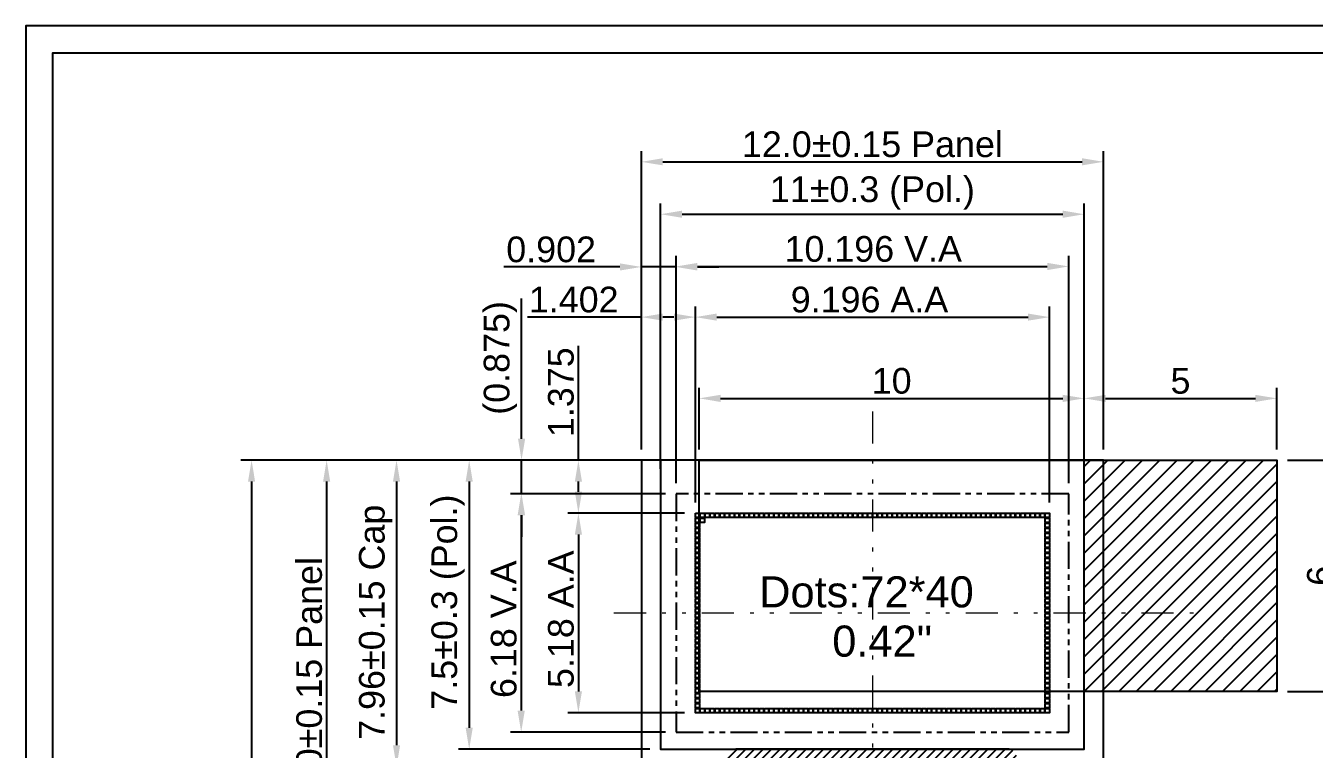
# Model space of a CAD drawing. Header units: millimetres. Extents: x 462 to 746, y 142 to 198.
# Drawn here: x 662.08 to 695.54, y 179.61 to 198.38 of the extents above; entities that cross this region are included whole.
import ezdxf

# ---------------------------------------------------------------- set-up
doc = ezdxf.new("R2010")
doc.units = ezdxf.units.MM
doc.header["$LTSCALE"] = 0.555556
doc.linetypes.add('DIVIDE', pattern=[1.25, 0.5, -0.25, 0, -0.25, 0, -0.25])
doc.linetypes.add('PHANTOM2', pattern=[31.75, 15.875, -3.175, 3.175, -3.175, 3.175, -3.175])
for name, color, linetype in [('dim', 4, 'Continuous'), ('Frame', 7, 'Continuous'), ('Polarizer', 6, 'Continuous'), ('Tape', 6, 'Continuous')]:
    doc.layers.add(name, color=color, linetype=linetype)
doc.layers.add('FPC', color=40, linetype='Continuous', lineweight=25)
doc.layers.add('尺寸', color=1, linetype='Continuous', lineweight=5)
doc.styles.get("Standard").update_dxf_attribs({"font": 'ARIAL.TTF'})
doc.dimstyles.new('ISO-25', dxfattribs={"dimscale": 0.555556, "dimtxt": 2.2, "dimasz": 2.2, "dimexe": 0.5, "dimexo": 0.5, "dimgap": 0.5, "dimtad": 1, "dimdec": 3, "dimdsep": 46, "dimtxsty": 'Standard', "dimcen": 2.2, "dimadec": 0, "dimazin": 2, "dimtfac": 1, "dimtdec": 3, "dimtmove": 0, "dimatfit": 3, "dimfxl": 0, "dimarcsym": 0})

# ---------------------------------------------------------------- blocks, each defined once
blk = doc.blocks.new('*D45')
at = {"layer": 'Defpoints', "color": 0}
for p in [(690.071, 194.852), (678.071, 187.11), (690.071, 187.11)]:
    blk.add_point(p, dxfattribs=at)
at = {"layer": 'dim', "color": 0, "lineweight": -2}
for p, q in [((678.071, 187.388), (678.071, 195.13)), ((690.071, 187.388), (690.071, 195.13)), ((678.626, 194.852), (689.515, 194.852))]:
    blk.add_line(p, q, dxfattribs=at)
at = {"layer": 'dim', "color": 0}
for points in [[(678.626, 194.945), (678.626, 194.76), (678.071, 194.852)], [(689.515, 194.945), (689.515, 194.76), (690.071, 194.852)]]:
    blk.add_solid(points, dxfattribs=at)
at = {"layer": 'dim', "color": 0, "insert": (684.07, 195.304), "char_height": 0.66667, "attachment_point": 5}
blk.add_mtext('12.0%%P0.15 Panel', dxfattribs=at)
blk = doc.blocks.new('*D46')
at = {"layer": 'Defpoints', "color": 0}
for p in [(688.669, 190.822), (679.473, 185.735), (688.669, 185.735)]:
    blk.add_point(p, dxfattribs=at)
at = {"layer": 'dim', "color": 0, "lineweight": -2}
for p, q in [((679.473, 186.013), (679.473, 191.1)), ((688.669, 186.013), (688.669, 191.1)), ((680.028, 190.822), (688.113, 190.822))]:
    blk.add_line(p, q, dxfattribs=at)
at = {"layer": 'dim', "color": 0}
for points in [[(680.028, 190.915), (680.028, 190.73), (679.473, 190.822)], [(688.113, 190.915), (688.113, 190.73), (688.669, 190.822)]]:
    blk.add_solid(points, dxfattribs=at)
at = {"layer": 'dim', "color": 0, "insert": (683.995, 191.274), "char_height": 0.6667, "attachment_point": 5}
blk.add_mtext('9.196 A.A', dxfattribs=at)
blk = doc.blocks.new('*D47')
at = {"layer": 'Defpoints', "color": 0}
for p in [(689.169, 192.137), (678.973, 186.235), (689.169, 186.235)]:
    blk.add_point(p, dxfattribs=at)
at = {"layer": 'dim', "color": 0, "lineweight": -2}
for p, q in [((678.973, 186.513), (678.973, 192.415)), ((689.169, 186.513), (689.169, 192.415)), ((679.528, 192.137), (688.613, 192.137))]:
    blk.add_line(p, q, dxfattribs=at)
at = {"layer": 'dim', "color": 0}
for points in [[(679.528, 192.229), (679.528, 192.044), (678.973, 192.137)], [(688.613, 192.229), (688.613, 192.044), (689.169, 192.137)]]:
    blk.add_solid(points, dxfattribs=at)
at = {"layer": 'dim', "color": 0, "insert": (684.091, 192.588), "char_height": 0.6667, "attachment_point": 5}
blk.add_mtext('10.196 V.A', dxfattribs=at)
blk = doc.blocks.new('*D48')
at = {"layer": 'Defpoints', "color": 0}
for p in [(678.071, 187.11), (669.898, 176.11), (678.071, 176.11)]:
    blk.add_point(p, dxfattribs=at)
at = {"layer": 'dim', "color": 0, "lineweight": -2}
for p, q in [((677.793, 187.11), (669.62, 187.11)), ((669.898, 186.555), (669.898, 176.666)), ((677.793, 176.11), (669.62, 176.11))]:
    blk.add_line(p, q, dxfattribs=at)
at = {"layer": 'dim', "color": 0}
for points in [[(669.805, 186.555), (669.99, 186.555), (669.898, 187.11)], [(669.805, 176.666), (669.99, 176.666), (669.898, 176.11)]]:
    blk.add_solid(points, dxfattribs=at)
at = {"layer": 'dim', "color": 0, "insert": (669.446, 181.209), "char_height": 0.66667, "attachment_point": 5, "rotation": 90}
blk.add_mtext('11.0%%P0.15 Panel', dxfattribs=at)
blk = doc.blocks.new('*D49')
at = {"layer": 'Defpoints', "color": 0}
for p in [(679.473, 185.735), (676.435, 180.555), (679.473, 180.555)]:
    blk.add_point(p, dxfattribs=at)
at = {"layer": 'dim', "color": 0, "lineweight": -2}
for p, q in [((679.195, 185.735), (676.157, 185.735)), ((676.435, 185.18), (676.435, 181.111)), ((679.195, 180.555), (676.157, 180.555))]:
    blk.add_line(p, q, dxfattribs=at)
at = {"layer": 'dim', "color": 0}
for points in [[(676.343, 185.18), (676.528, 185.18), (676.435, 185.735)], [(676.343, 181.111), (676.528, 181.111), (676.435, 180.555)]]:
    blk.add_solid(points, dxfattribs=at)
at = {"layer": 'dim', "color": 0, "insert": (675.984, 182.983), "char_height": 0.6667, "attachment_point": 5, "rotation": 90}
blk.add_mtext('5.18 A.A', dxfattribs=at)
blk = doc.blocks.new('*D50')
at = {"layer": 'Defpoints', "color": 0}
for p in [(678.973, 186.235), (674.95, 180.055), (678.973, 180.055)]:
    blk.add_point(p, dxfattribs=at)
at = {"layer": 'dim', "color": 0, "lineweight": -2}
for p, q in [((678.695, 186.235), (674.672, 186.235)), ((674.95, 185.68), (674.95, 180.611)), ((678.695, 180.055), (674.672, 180.055))]:
    blk.add_line(p, q, dxfattribs=at)
at = {"layer": 'dim', "color": 0}
for points in [[(674.857, 185.68), (675.043, 185.68), (674.95, 186.235)], [(674.857, 180.611), (675.043, 180.611), (674.95, 180.055)]]:
    blk.add_solid(points, dxfattribs=at)
at = {"layer": 'dim', "color": 0, "insert": (674.499, 182.724), "char_height": 0.6667, "attachment_point": 5, "rotation": 90}
blk.add_mtext('6.18 V.A', dxfattribs=at)
blk = doc.blocks.new('*D51')
at = {"layer": 'Defpoints', "color": 0}
for p in [(676.435, 187.11), (678.071, 187.11), (679.473, 185.735)]:
    blk.add_point(p, dxfattribs=at)
at = {"layer": 'dim', "color": 0, "lineweight": -2}
for p, q in [((676.435, 187.11), (676.435, 190.08)), ((677.793, 187.11), (676.157, 187.11)), ((676.435, 186.291), (676.435, 186.555)), ((679.195, 185.735), (676.157, 185.735))]:
    blk.add_line(p, q, dxfattribs=at)
at = {"layer": 'dim', "color": 0}
for points in [[(676.343, 186.555), (676.528, 186.555), (676.435, 187.11)], [(676.343, 186.291), (676.528, 186.291), (676.435, 185.735)]]:
    blk.add_solid(points, dxfattribs=at)
at = {"layer": 'dim', "color": 0, "insert": (675.984, 188.873), "char_height": 0.6667, "attachment_point": 5, "rotation": 90}
blk.add_mtext('1.375', dxfattribs=at)
blk = doc.blocks.new('*D52')
at = {"layer": 'Defpoints', "color": 0}
for p in [(674.959, 187.11), (678.071, 187.11), (678.973, 186.235)]:
    blk.add_point(p, dxfattribs=at)
at = {"layer": 'dim', "color": 0, "lineweight": -2}
for p, q in [((674.959, 187.666), (674.959, 191.304)), ((677.793, 187.11), (674.682, 187.11)), ((674.959, 186.235), (674.959, 187.11)), ((678.695, 186.235), (674.682, 186.235)), ((674.959, 185.68), (674.959, 185.124))]:
    blk.add_line(p, q, dxfattribs=at)
at = {"layer": 'dim', "color": 0}
for points in [[(674.867, 187.666), (675.052, 187.666), (674.959, 187.11)], [(674.867, 185.68), (675.052, 185.68), (674.959, 186.235)]]:
    blk.add_solid(points, dxfattribs=at)
at = {"layer": 'dim', "color": 0, "insert": (674.411, 189.763), "char_height": 0.6667, "attachment_point": 5, "rotation": 90}
blk.add_mtext('(0.875)', dxfattribs=at)
blk = doc.blocks.new('*D53')
at = {"layer": 'Defpoints', "color": 0}
for p in [(678.071, 187.11), (671.713, 179.155), (678.071, 179.155)]:
    blk.add_point(p, dxfattribs=at)
at = {"layer": 'dim', "color": 0, "lineweight": -2}
for p, q in [((677.793, 187.11), (671.435, 187.11)), ((671.713, 186.555), (671.713, 179.711)), ((677.793, 179.155), (671.435, 179.155))]:
    blk.add_line(p, q, dxfattribs=at)
at = {"layer": 'dim', "color": 0}
for points in [[(671.62, 186.555), (671.805, 186.555), (671.713, 187.11)], [(671.62, 179.711), (671.805, 179.711), (671.713, 179.155)]]:
    blk.add_solid(points, dxfattribs=at)
at = {"layer": 'dim', "color": 0, "insert": (671.17, 182.904), "char_height": 0.66667, "attachment_point": 5, "rotation": 90}
blk.add_mtext('7.96%%P0.15 Cap', dxfattribs=at)
blk = doc.blocks.new('*D54')
at = {"layer": 'Defpoints', "color": 0}
for p in [(689.571, 193.492), (678.571, 186.61), (689.571, 186.61)]:
    blk.add_point(p, dxfattribs=at)
at = {"layer": 'dim', "color": 0, "lineweight": -2}
for p, q in [((678.571, 186.888), (678.571, 193.77)), ((689.571, 186.888), (689.571, 193.77)), ((679.126, 193.492), (689.015, 193.492))]:
    blk.add_line(p, q, dxfattribs=at)
at = {"layer": 'dim', "color": 0}
for points in [[(679.126, 193.585), (679.126, 193.4), (678.571, 193.492)], [(689.015, 193.585), (689.015, 193.4), (689.571, 193.492)]]:
    blk.add_solid(points, dxfattribs=at)
at = {"layer": 'dim', "color": 0, "insert": (684.069, 194.041), "char_height": 0.66667, "attachment_point": 5}
blk.add_mtext('11%%P0.3 (Pol.)', dxfattribs=at)
blk = doc.blocks.new('*D55')
at = {"layer": 'Defpoints', "color": 0}
for p in [(678.571, 187.11), (673.6, 179.61), (678.571, 179.61)]:
    blk.add_point(p, dxfattribs=at)
at = {"layer": 'dim', "color": 0, "lineweight": -2}
for p, q in [((678.293, 187.11), (673.322, 187.11)), ((673.6, 186.555), (673.6, 180.166)), ((678.293, 179.61), (673.322, 179.61))]:
    blk.add_line(p, q, dxfattribs=at)
at = {"layer": 'dim', "color": 0}
for points in [[(673.507, 186.555), (673.692, 186.555), (673.6, 187.11)], [(673.507, 180.166), (673.692, 180.166), (673.6, 179.61)]]:
    blk.add_solid(points, dxfattribs=at)
at = {"layer": 'dim', "color": 0, "insert": (673.052, 183.427), "char_height": 0.66667, "attachment_point": 5, "rotation": 90}
blk.add_mtext('7.5%%P0.3 (Pol.)', dxfattribs=at)
blk = doc.blocks.new('*D66')
at = {"layer": 'Defpoints', "color": 0}
for p in [(678.071, 187.11), (667.948, 164.11), (678.646, 164.11)]:
    blk.add_point(p, dxfattribs=at)
at = {"layer": 'dim', "color": 0, "lineweight": -2}
for p, q in [((677.793, 187.11), (667.67, 187.11)), ((667.948, 186.555), (667.948, 164.666)), ((678.368, 164.11), (667.67, 164.11))]:
    blk.add_line(p, q, dxfattribs=at)
at = {"layer": 'dim', "color": 0}
for points in [[(667.855, 186.555), (668.04, 186.555), (667.948, 187.11)], [(667.855, 164.666), (668.04, 164.666), (667.948, 164.11)]]:
    blk.add_solid(points, dxfattribs=at)
at = {"layer": 'dim', "color": 0, "insert": (667.399, 175.61), "char_height": 0.6667, "attachment_point": 5, "rotation": 90}
blk.add_mtext('(23)', dxfattribs=at)
blk = doc.blocks.new('*D68')
at = {"layer": 'Defpoints', "color": 0}
for p in [(694.571, 187.11), (694.571, 181.11), (696.146, 181.11)]:
    blk.add_point(p, dxfattribs=at)
at = {"layer": 'dim', "color": 0, "lineweight": -2}
for p, q in [((694.849, 187.11), (696.424, 187.11)), ((696.146, 186.555), (696.146, 181.666)), ((694.849, 181.11), (696.424, 181.11))]:
    blk.add_line(p, q, dxfattribs=at)
at = {"layer": 'dim', "color": 0}
for points in [[(696.054, 186.555), (696.239, 186.555), (696.146, 187.11)], [(696.054, 181.666), (696.239, 181.666), (696.146, 181.11)]]:
    blk.add_solid(points, dxfattribs=at)
at = {"layer": 'dim', "color": 0, "insert": (695.695, 184.11), "char_height": 0.667, "attachment_point": 5, "rotation": 90}
blk.add_mtext('6', dxfattribs=at)
blk = doc.blocks.new('*D69')
at = {"layer": 'Defpoints', "color": 0}
for p in [(678.071, 190.822), (678.071, 187.11), (679.473, 185.735)]:
    blk.add_point(p, dxfattribs=at)
at = {"layer": 'dim', "color": 0, "lineweight": -2}
for p, q in [((678.071, 187.388), (678.071, 191.1)), ((679.473, 186.013), (679.473, 191.1)), ((678.071, 190.822), (675.113, 190.822)), ((678.917, 190.822), (678.626, 190.822))]:
    blk.add_line(p, q, dxfattribs=at)
at = {"layer": 'dim', "color": 0}
for points in [[(678.626, 190.915), (678.626, 190.73), (678.071, 190.822)], [(678.917, 190.915), (678.917, 190.73), (679.473, 190.822)]]:
    blk.add_solid(points, dxfattribs=at)
at = {"layer": 'dim', "color": 0, "insert": (676.314, 191.274), "char_height": 0.6667, "attachment_point": 5}
blk.add_mtext('1.402', dxfattribs=at)
blk = doc.blocks.new('*D70')
at = {"layer": 'Defpoints', "color": 0}
for p in [(689.571, 188.714), (679.571, 187.11), (689.571, 187.11)]:
    blk.add_point(p, dxfattribs=at)
at = {"layer": 'dim', "color": 0, "lineweight": -2}
for p, q in [((679.571, 187.388), (679.571, 188.991)), ((689.571, 187.388), (689.571, 188.991)), ((680.126, 188.714), (689.015, 188.714))]:
    blk.add_line(p, q, dxfattribs=at)
at = {"layer": 'dim', "color": 0}
for points in [[(680.126, 188.806), (680.126, 188.621), (679.571, 188.714)], [(689.015, 188.806), (689.015, 188.621), (689.571, 188.714)]]:
    blk.add_solid(points, dxfattribs=at)
at = {"layer": 'dim', "color": 0, "insert": (684.571, 189.165), "char_height": 0.6667, "attachment_point": 5}
blk.add_mtext('10', dxfattribs=at)
blk = doc.blocks.new('*D71')
at = {"layer": 'Defpoints', "color": 0}
for p in [(694.571, 188.714), (689.571, 187.11), (694.571, 187.11)]:
    blk.add_point(p, dxfattribs=at)
at = {"layer": 'dim', "color": 0, "lineweight": -2}
for p, q in [((689.571, 187.388), (689.571, 188.991)), ((694.571, 187.388), (694.571, 188.991)), ((690.126, 188.714), (694.015, 188.714))]:
    blk.add_line(p, q, dxfattribs=at)
at = {"layer": 'dim', "color": 0}
for points in [[(690.126, 188.806), (690.126, 188.621), (689.571, 188.714)], [(694.015, 188.806), (694.015, 188.621), (694.571, 188.714)]]:
    blk.add_solid(points, dxfattribs=at)
at = {"layer": 'dim', "color": 0, "insert": (692.071, 189.164), "char_height": 0.667, "attachment_point": 5}
blk.add_mtext('5', dxfattribs=at)
blk = doc.blocks.new('*D72')
at = {"layer": 'Defpoints', "color": 0}
for p in [(678.071, 192.124), (678.071, 187.11), (678.973, 186.235)]:
    blk.add_point(p, dxfattribs=at)
at = {"layer": 'dim', "color": 0, "lineweight": -2}
for p, q in [((678.071, 187.388), (678.071, 192.402)), ((678.973, 186.513), (678.973, 192.402)), ((677.515, 192.124), (674.495, 192.124)), ((678.973, 192.124), (678.071, 192.124)), ((679.528, 192.124), (680.084, 192.124))]:
    blk.add_line(p, q, dxfattribs=at)
at = {"layer": 'dim', "color": 0}
for points in [[(677.515, 192.217), (677.515, 192.032), (678.071, 192.124)], [(679.528, 192.217), (679.528, 192.032), (678.973, 192.124)]]:
    blk.add_solid(points, dxfattribs=at)
at = {"layer": 'dim', "color": 0, "insert": (675.727, 192.576), "char_height": 0.6667, "attachment_point": 5}
blk.add_mtext('0.902', dxfattribs=at)

msp = doc.modelspace()

# ---------------------------------------------------------------- hatches: boundary and pattern name
h = msp.add_hatch()
h.set_pattern_fill('ANSI31', color=6, scale=0.05, style=0)
h.set_pattern_definition([(45, (-437.34908, -406.21486), (-0.112253202, 0.112253202), [])])
h.paths.add_polyline_path([(680.5207, 179.6101, 0.4142136), (680.3207, 179.4101), (680.3207, 176.8101, 0.4142136), (680.5207, 176.6101), (681.8707, 176.6101, -0.4142136), (682.0707, 176.4101), (682.0707, 172.8101, 0.4142136), (682.2707, 172.6101), (685.8707, 172.6101, 0.4142136), (686.0707, 172.8101), (686.0707, 176.4101, -0.4142136), (686.2707, 176.6101), (687.6207, 176.6101, 0.4142136), (687.8207, 176.8101), (687.8207, 179.4101, 0.4142136), (687.6207, 179.6101)])
at = {"layer": 'FPC'}
h = msp.add_hatch(dxfattribs=at)
h.set_pattern_fill('ANSI31', color=4, scale=0.1, style=0)
h.set_pattern_definition([(45, (-53.33706, -14.45287), (-0.2245064, 0.2245064), [])])
h.paths.add_polyline_path([(689.5707, 181.1101), (694.5707, 181.1101), (694.5707, 187.1101), (689.5707, 187.1101)])

# ---------------------------------------------------------------- linework, layer by layer
for points in [[(690.0707, 187.1101), (678.0707, 187.1101), (678.0707, 176.1101), (690.0707, 176.1101)], [(679.4727, 185.7351), (679.5807, 185.7351), (679.5807, 185.6251), (679.4727, 185.6251)], [(679.6007, 185.7351), (679.7087, 185.7351), (679.7087, 185.6251), (679.6007, 185.6251)], [(679.7287, 185.7351), (679.8367, 185.7351), (679.8367, 185.6251), (679.7287, 185.6251)], [(679.8567, 185.7351), (679.9647, 185.7351), (679.9647, 185.6251), (679.8567, 185.6251)], [(679.9847, 185.7351), (680.0927, 185.7351), (680.0927, 185.6251), (679.9847, 185.6251)], [(680.1127, 185.7351), (680.2207, 185.7351), (680.2207, 185.6251), (680.1127, 185.6251)], [(680.2407, 185.7351), (680.3487, 185.7351), (680.3487, 185.6251), (680.2407, 185.6251)], [(680.3687, 185.7351), (680.4767, 185.7351), (680.4767, 185.6251), (680.3687, 185.6251)], [(680.4967, 185.7351), (680.6047, 185.7351), (680.6047, 185.6251), (680.4967, 185.6251)], [(680.6247, 185.7351), (680.7327, 185.7351), (680.7327, 185.6251), (680.6247, 185.6251)], [(680.7527, 185.7351), (680.8607, 185.7351), (680.8607, 185.6251), (680.7527, 185.6251)], [(680.8807, 185.7351), (680.9887, 185.7351), (680.9887, 185.6251), (680.8807, 185.6251)], [(681.0087, 185.7351), (681.1167, 185.7351), (681.1167, 185.6251), (681.0087, 185.6251)], [(681.1367, 185.7351), (681.2447, 185.7351), (681.2447, 185.6251), (681.1367, 185.6251)], [(681.2647, 185.7351), (681.3727, 185.7351), (681.3727, 185.6251), (681.2647, 185.6251)], [(681.3927, 185.7351), (681.5007, 185.7351), (681.5007, 185.6251), (681.3927, 185.6251)], [(681.5207, 185.7351), (681.6287, 185.7351), (681.6287, 185.6251), (681.5207, 185.6251)], [(681.6487, 185.7351), (681.7567, 185.7351), (681.7567, 185.6251), (681.6487, 185.6251)], [(681.7767, 185.7351), (681.8847, 185.7351), (681.8847, 185.6251), (681.7767, 185.6251)], [(681.9047, 185.7351), (682.0127, 185.7351), (682.0127, 185.6251), (681.9047, 185.6251)], [(682.0327, 185.7351), (682.1407, 185.7351), (682.1407, 185.6251), (682.0327, 185.6251)], [(682.1607, 185.7351), (682.2687, 185.7351), (682.2687, 185.6251), (682.1607, 185.6251)], [(682.2887, 185.7351), (682.3967, 185.7351), (682.3967, 185.6251), (682.2887, 185.6251)], [(682.4167, 185.7351), (682.5247, 185.7351), (682.5247, 185.6251), (682.4167, 185.6251)], [(682.5447, 185.7351), (682.6527, 185.7351), (682.6527, 185.6251), (682.5447, 185.6251)], [(682.6727, 185.7351), (682.7807, 185.7351), (682.7807, 185.6251), (682.6727, 185.6251)], [(682.8007, 185.7351), (682.9087, 185.7351), (682.9087, 185.6251), (682.8007, 185.6251)], [(682.9287, 185.7351), (683.0367, 185.7351), (683.0367, 185.6251), (682.9287, 185.6251)], [(683.0567, 185.7351), (683.1647, 185.7351), (683.1647, 185.6251), (683.0567, 185.6251)], [(683.1847, 185.7351), (683.2927, 185.7351), (683.2927, 185.6251), (683.1847, 185.6251)], [(683.3127, 185.7351), (683.4207, 185.7351), (683.4207, 185.6251), (683.3127, 185.6251)], [(683.4407, 185.7351), (683.5487, 185.7351), (683.5487, 185.6251), (683.4407, 185.6251)], [(683.5687, 185.7351), (683.6767, 185.7351), (683.6767, 185.6251), (683.5687, 185.6251)], [(683.6967, 185.7351), (683.8047, 185.7351), (683.8047, 185.6251), (683.6967, 185.6251)], [(683.8247, 185.7351), (683.9327, 185.7351), (683.9327, 185.6251), (683.8247, 185.6251)], [(683.9527, 185.7351), (684.0607, 185.7351), (684.0607, 185.6251), (683.9527, 185.6251)], [(684.0807, 185.7351), (684.1887, 185.7351), (684.1887, 185.6251), (684.0807, 185.6251)], [(684.2087, 185.7351), (684.3167, 185.7351), (684.3167, 185.6251), (684.2087, 185.6251)], [(684.3367, 185.7351), (684.4447, 185.7351), (684.4447, 185.6251), (684.3367, 185.6251)], [(684.4647, 185.7351), (684.5727, 185.7351), (684.5727, 185.6251), (684.4647, 185.6251)], [(684.5927, 185.7351), (684.7007, 185.7351), (684.7007, 185.6251), (684.5927, 185.6251)], [(684.7207, 185.7351), (684.8287, 185.7351), (684.8287, 185.6251), (684.7207, 185.6251)], [(684.8487, 185.7351), (684.9567, 185.7351), (684.9567, 185.6251), (684.8487, 185.6251)], [(684.9767, 185.7351), (685.0847, 185.7351), (685.0847, 185.6251), (684.9767, 185.6251)], [(685.1047, 185.7351), (685.2127, 185.7351), (685.2127, 185.6251), (685.1047, 185.6251)], [(685.2327, 185.7351), (685.3407, 185.7351), (685.3407, 185.6251), (685.2327, 185.6251)], [(685.3607, 185.7351), (685.4687, 185.7351), (685.4687, 185.6251), (685.3607, 185.6251)], [(685.4887, 185.7351), (685.5967, 185.7351), (685.5967, 185.6251), (685.4887, 185.6251)], [(685.6167, 185.7351), (685.7247, 185.7351), (685.7247, 185.6251), (685.6167, 185.6251)], [(685.7447, 185.7351), (685.8527, 185.7351), (685.8527, 185.6251), (685.7447, 185.6251)], [(685.8727, 185.7351), (685.9807, 185.7351), (685.9807, 185.6251), (685.8727, 185.6251)], [(686.0007, 185.7351), (686.1087, 185.7351), (686.1087, 185.6251), (686.0007, 185.6251)], [(686.1287, 185.7351), (686.2367, 185.7351), (686.2367, 185.6251), (686.1287, 185.6251)], [(686.2567, 185.7351), (686.3647, 185.7351), (686.3647, 185.6251), (686.2567, 185.6251)], [(686.3847, 185.7351), (686.4927, 185.7351), (686.4927, 185.6251), (686.3847, 185.6251)], [(686.5127, 185.7351), (686.6207, 185.7351), (686.6207, 185.6251), (686.5127, 185.6251)], [(686.6407, 185.7351), (686.7487, 185.7351), (686.7487, 185.6251), (686.6407, 185.6251)], [(686.7687, 185.7351), (686.8767, 185.7351), (686.8767, 185.6251), (686.7687, 185.6251)], [(686.8967, 185.7351), (687.0047, 185.7351), (687.0047, 185.6251), (686.8967, 185.6251)], [(687.0247, 185.7351), (687.1327, 185.7351), (687.1327, 185.6251), (687.0247, 185.6251)], [(687.1527, 185.7351), (687.2607, 185.7351), (687.2607, 185.6251), (687.1527, 185.6251)], [(687.2807, 185.7351), (687.3887, 185.7351), (687.3887, 185.6251), (687.2807, 185.6251)], [(687.4087, 185.7351), (687.5167, 185.7351), (687.5167, 185.6251), (687.4087, 185.6251)], [(687.5367, 185.7351), (687.6447, 185.7351), (687.6447, 185.6251), (687.5367, 185.6251)], [(687.6647, 185.7351), (687.7727, 185.7351), (687.7727, 185.6251), (687.6647, 185.6251)], [(687.7927, 185.7351), (687.9007, 185.7351), (687.9007, 185.6251), (687.7927, 185.6251)], [(687.9207, 185.7351), (688.0287, 185.7351), (688.0287, 185.6251), (687.9207, 185.6251)], [(688.0487, 185.7351), (688.1567, 185.7351), (688.1567, 185.6251), (688.0487, 185.6251)], [(688.1767, 185.7351), (688.2847, 185.7351), (688.2847, 185.6251), (688.1767, 185.6251)], [(688.3047, 185.7351), (688.4127, 185.7351), (688.4127, 185.6251), (688.3047, 185.6251)], [(688.4327, 185.7351), (688.5407, 185.7351), (688.5407, 185.6251), (688.4327, 185.6251)], [(688.5607, 185.7351), (688.6687, 185.7351), (688.6687, 185.6251), (688.5607, 185.6251)], [(679.4727, 185.6051), (679.5807, 185.6051), (679.5807, 185.4951), (679.4727, 185.4951)], [(679.4727, 185.4751), (679.5807, 185.4751), (679.5807, 185.3651), (679.4727, 185.3651)], [(679.6007, 185.6051), (679.7087, 185.6051), (679.7087, 185.4951), (679.6007, 185.4951)], [(688.5607, 185.6051), (688.6687, 185.6051), (688.6687, 185.4951), (688.5607, 185.4951)], [(688.5607, 185.4751), (688.6687, 185.4751), (688.6687, 185.3651), (688.5607, 185.3651)], [(679.4727, 185.3451), (679.5807, 185.3451), (679.5807, 185.2351), (679.4727, 185.2351)], [(679.4727, 185.2151), (679.5807, 185.2151), (679.5807, 185.1051), (679.4727, 185.1051)], [(679.4727, 185.0851), (679.5807, 185.0851), (679.5807, 184.9751), (679.4727, 184.9751)], [(688.5607, 185.3451), (688.6687, 185.3451), (688.6687, 185.2351), (688.5607, 185.2351)], [(688.5607, 185.2151), (688.6687, 185.2151), (688.6687, 185.1051), (688.5607, 185.1051)], [(688.5607, 185.0851), (688.6687, 185.0851), (688.6687, 184.9751), (688.5607, 184.9751)], [(679.4727, 184.9551), (679.5807, 184.9551), (679.5807, 184.8451), (679.4727, 184.8451)], [(679.4727, 184.8251), (679.5807, 184.8251), (679.5807, 184.7151), (679.4727, 184.7151)], [(688.5607, 184.9551), (688.6687, 184.9551), (688.6687, 184.8451), (688.5607, 184.8451)], [(688.5607, 184.8251), (688.6687, 184.8251), (688.6687, 184.7151), (688.5607, 184.7151)], [(679.4727, 184.6951), (679.5807, 184.6951), (679.5807, 184.5851), (679.4727, 184.5851)], [(679.4727, 184.5651), (679.5807, 184.5651), (679.5807, 184.4551), (679.4727, 184.4551)], [(679.4727, 184.4351), (679.5807, 184.4351), (679.5807, 184.3251), (679.4727, 184.3251)], [(688.5607, 184.6951), (688.6687, 184.6951), (688.6687, 184.5851), (688.5607, 184.5851)], [(688.5607, 184.5651), (688.6687, 184.5651), (688.6687, 184.4551), (688.5607, 184.4551)], [(688.5607, 184.4351), (688.6687, 184.4351), (688.6687, 184.3251), (688.5607, 184.3251)], [(679.4727, 184.3051), (679.5807, 184.3051), (679.5807, 184.1951), (679.4727, 184.1951)], [(679.4727, 184.1751), (679.5807, 184.1751), (679.5807, 184.0651), (679.4727, 184.0651)], [(679.4727, 184.0451), (679.5807, 184.0451), (679.5807, 183.9351), (679.4727, 183.9351)], [(688.5607, 184.3051), (688.6687, 184.3051), (688.6687, 184.1951), (688.5607, 184.1951)], [(688.5607, 184.1751), (688.6687, 184.1751), (688.6687, 184.0651), (688.5607, 184.0651)], [(688.5607, 184.0451), (688.6687, 184.0451), (688.6687, 183.9351), (688.5607, 183.9351)], [(679.4727, 183.9151), (679.5807, 183.9151), (679.5807, 183.8051), (679.4727, 183.8051)], [(679.4727, 183.7851), (679.5807, 183.7851), (679.5807, 183.6751), (679.4727, 183.6751)], [(688.5607, 183.9151), (688.6687, 183.9151), (688.6687, 183.8051), (688.5607, 183.8051)], [(688.5607, 183.7851), (688.6687, 183.7851), (688.6687, 183.6751), (688.5607, 183.6751)], [(679.4727, 183.6551), (679.5807, 183.6551), (679.5807, 183.5451), (679.4727, 183.5451)], [(679.4727, 183.5251), (679.5807, 183.5251), (679.5807, 183.4151), (679.4727, 183.4151)], [(679.4727, 183.3951), (679.5807, 183.3951), (679.5807, 183.2851), (679.4727, 183.2851)], [(688.5607, 183.6551), (688.6687, 183.6551), (688.6687, 183.5451), (688.5607, 183.5451)], [(688.5607, 183.5251), (688.6687, 183.5251), (688.6687, 183.4151), (688.5607, 183.4151)], [(688.5607, 183.3951), (688.6687, 183.3951), (688.6687, 183.2851), (688.5607, 183.2851)], [(679.4727, 183.2651), (679.5807, 183.2651), (679.5807, 183.1551), (679.4727, 183.1551)], [(679.4727, 183.1351), (679.5807, 183.1351), (679.5807, 183.0251), (679.4727, 183.0251)], [(688.5607, 183.2651), (688.6687, 183.2651), (688.6687, 183.1551), (688.5607, 183.1551)], [(688.5607, 183.1351), (688.6687, 183.1351), (688.6687, 183.0251), (688.5607, 183.0251)], [(679.4727, 183.0051), (679.5807, 183.0051), (679.5807, 182.8951), (679.4727, 182.8951)], [(679.4727, 182.8751), (679.5807, 182.8751), (679.5807, 182.7651), (679.4727, 182.7651)], [(679.4727, 182.7451), (679.5807, 182.7451), (679.5807, 182.6351), (679.4727, 182.6351)], [(688.5607, 183.0051), (688.6687, 183.0051), (688.6687, 182.8951), (688.5607, 182.8951)], [(688.5607, 182.8751), (688.6687, 182.8751), (688.6687, 182.7651), (688.5607, 182.7651)], [(688.5607, 182.7451), (688.6687, 182.7451), (688.6687, 182.6351), (688.5607, 182.6351)], [(679.4727, 182.6151), (679.5807, 182.6151), (679.5807, 182.5051), (679.4727, 182.5051)], [(679.4727, 182.4851), (679.5807, 182.4851), (679.5807, 182.3751), (679.4727, 182.3751)], [(688.5607, 182.6151), (688.6687, 182.6151), (688.6687, 182.5051), (688.5607, 182.5051)], [(688.5607, 182.4851), (688.6687, 182.4851), (688.6687, 182.3751), (688.5607, 182.3751)], [(679.4727, 182.3551), (679.5807, 182.3551), (679.5807, 182.2451), (679.4727, 182.2451)], [(679.4727, 182.2251), (679.5807, 182.2251), (679.5807, 182.1151), (679.4727, 182.1151)], [(679.4727, 182.0951), (679.5807, 182.0951), (679.5807, 181.9851), (679.4727, 181.9851)], [(688.5607, 182.3551), (688.6687, 182.3551), (688.6687, 182.2451), (688.5607, 182.2451)], [(688.5607, 182.2251), (688.6687, 182.2251), (688.6687, 182.1151), (688.5607, 182.1151)], [(688.5607, 182.0951), (688.6687, 182.0951), (688.6687, 181.9851), (688.5607, 181.9851)], [(679.4727, 181.9651), (679.5807, 181.9651), (679.5807, 181.8551), (679.4727, 181.8551)], [(679.4727, 181.8351), (679.5807, 181.8351), (679.5807, 181.7251), (679.4727, 181.7251)], [(679.4727, 181.7051), (679.5807, 181.7051), (679.5807, 181.5951), (679.4727, 181.5951)], [(688.5607, 181.9651), (688.6687, 181.9651), (688.6687, 181.8551), (688.5607, 181.8551)], [(688.5607, 181.8351), (688.6687, 181.8351), (688.6687, 181.7251), (688.5607, 181.7251)], [(688.5607, 181.7051), (688.6687, 181.7051), (688.6687, 181.5951), (688.5607, 181.5951)], [(679.4727, 181.5751), (679.5807, 181.5751), (679.5807, 181.4651), (679.4727, 181.4651)], [(679.4727, 181.4451), (679.5807, 181.4451), (679.5807, 181.3351), (679.4727, 181.3351)], [(688.5607, 181.5751), (688.6687, 181.5751), (688.6687, 181.4651), (688.5607, 181.4651)], [(688.5607, 181.4451), (688.6687, 181.4451), (688.6687, 181.3351), (688.5607, 181.3351)], [(679.4727, 181.3151), (679.5807, 181.3151), (679.5807, 181.2051), (679.4727, 181.2051)], [(679.4727, 181.1851), (679.5807, 181.1851), (679.5807, 181.0751), (679.4727, 181.0751)], [(679.4727, 181.0551), (679.5807, 181.0551), (679.5807, 180.9451), (679.4727, 180.9451)], [(688.5607, 181.3151), (688.6687, 181.3151), (688.6687, 181.2051), (688.5607, 181.2051)], [(688.5607, 181.1851), (688.6687, 181.1851), (688.6687, 181.0751), (688.5607, 181.0751)], [(688.5607, 181.0551), (688.6687, 181.0551), (688.6687, 180.9451), (688.5607, 180.9451)], [(679.4727, 180.9251), (679.5807, 180.9251), (679.5807, 180.8151), (679.4727, 180.8151)], [(679.4727, 180.7951), (679.5807, 180.7951), (679.5807, 180.6851), (679.4727, 180.6851)], [(688.5607, 180.9251), (688.6687, 180.9251), (688.6687, 180.8151), (688.5607, 180.8151)], [(688.5607, 180.7951), (688.6687, 180.7951), (688.6687, 180.6851), (688.5607, 180.6851)], [(679.4727, 180.6651), (679.5807, 180.6651), (679.5807, 180.5551), (679.4727, 180.5551)], [(679.6007, 180.6651), (679.7087, 180.6651), (679.7087, 180.5551), (679.6007, 180.5551)], [(679.7287, 180.6651), (679.8367, 180.6651), (679.8367, 180.5551), (679.7287, 180.5551)], [(679.8567, 180.6651), (679.9647, 180.6651), (679.9647, 180.5551), (679.8567, 180.5551)], [(679.9847, 180.6651), (680.0927, 180.6651), (680.0927, 180.5551), (679.9847, 180.5551)], [(680.1127, 180.6651), (680.2207, 180.6651), (680.2207, 180.5551), (680.1127, 180.5551)], [(680.2407, 180.6651), (680.3487, 180.6651), (680.3487, 180.5551), (680.2407, 180.5551)], [(680.3687, 180.6651), (680.4767, 180.6651), (680.4767, 180.5551), (680.3687, 180.5551)], [(680.4967, 180.6651), (680.6047, 180.6651), (680.6047, 180.5551), (680.4967, 180.5551)], [(680.6247, 180.6651), (680.7327, 180.6651), (680.7327, 180.5551), (680.6247, 180.5551)], [(680.7527, 180.6651), (680.8607, 180.6651), (680.8607, 180.5551), (680.7527, 180.5551)], [(680.8807, 180.6651), (680.9887, 180.6651), (680.9887, 180.5551), (680.8807, 180.5551)], [(681.0087, 180.6651), (681.1167, 180.6651), (681.1167, 180.5551), (681.0087, 180.5551)], [(681.1367, 180.6651), (681.2447, 180.6651), (681.2447, 180.5551), (681.1367, 180.5551)], [(681.2647, 180.6651), (681.3727, 180.6651), (681.3727, 180.5551), (681.2647, 180.5551)], [(681.3927, 180.6651), (681.5007, 180.6651), (681.5007, 180.5551), (681.3927, 180.5551)], [(681.5207, 180.6651), (681.6287, 180.6651), (681.6287, 180.5551), (681.5207, 180.5551)], [(681.6487, 180.6651), (681.7567, 180.6651), (681.7567, 180.5551), (681.6487, 180.5551)], [(681.7767, 180.6651), (681.8847, 180.6651), (681.8847, 180.5551), (681.7767, 180.5551)], [(681.9047, 180.6651), (682.0127, 180.6651), (682.0127, 180.5551), (681.9047, 180.5551)], [(682.0327, 180.6651), (682.1407, 180.6651), (682.1407, 180.5551), (682.0327, 180.5551)], [(682.1607, 180.6651), (682.2687, 180.6651), (682.2687, 180.5551), (682.1607, 180.5551)], [(682.2887, 180.6651), (682.3967, 180.6651), (682.3967, 180.5551), (682.2887, 180.5551)], [(682.4167, 180.6651), (682.5247, 180.6651), (682.5247, 180.5551), (682.4167, 180.5551)], [(682.5447, 180.6651), (682.6527, 180.6651), (682.6527, 180.5551), (682.5447, 180.5551)], [(682.6727, 180.6651), (682.7807, 180.6651), (682.7807, 180.5551), (682.6727, 180.5551)], [(682.8007, 180.6651), (682.9087, 180.6651), (682.9087, 180.5551), (682.8007, 180.5551)], [(682.9287, 180.6651), (683.0367, 180.6651), (683.0367, 180.5551), (682.9287, 180.5551)], [(683.0567, 180.6651), (683.1647, 180.6651), (683.1647, 180.5551), (683.0567, 180.5551)], [(683.1847, 180.6651), (683.2927, 180.6651), (683.2927, 180.5551), (683.1847, 180.5551)], [(683.3127, 180.6651), (683.4207, 180.6651), (683.4207, 180.5551), (683.3127, 180.5551)], [(683.4407, 180.6651), (683.5487, 180.6651), (683.5487, 180.5551), (683.4407, 180.5551)], [(683.5687, 180.6651), (683.6767, 180.6651), (683.6767, 180.5551), (683.5687, 180.5551)], [(683.6967, 180.6651), (683.8047, 180.6651), (683.8047, 180.5551), (683.6967, 180.5551)], [(683.8247, 180.6651), (683.9327, 180.6651), (683.9327, 180.5551), (683.8247, 180.5551)], [(683.9527, 180.6651), (684.0607, 180.6651), (684.0607, 180.5551), (683.9527, 180.5551)], [(684.0807, 180.6651), (684.1887, 180.6651), (684.1887, 180.5551), (684.0807, 180.5551)], [(684.2087, 180.6651), (684.3167, 180.6651), (684.3167, 180.5551), (684.2087, 180.5551)], [(684.3367, 180.6651), (684.4447, 180.6651), (684.4447, 180.5551), (684.3367, 180.5551)], [(684.4647, 180.6651), (684.5727, 180.6651), (684.5727, 180.5551), (684.4647, 180.5551)], [(684.5927, 180.6651), (684.7007, 180.6651), (684.7007, 180.5551), (684.5927, 180.5551)], [(684.7207, 180.6651), (684.8287, 180.6651), (684.8287, 180.5551), (684.7207, 180.5551)], [(684.8487, 180.6651), (684.9567, 180.6651), (684.9567, 180.5551), (684.8487, 180.5551)], [(684.9767, 180.6651), (685.0847, 180.6651), (685.0847, 180.5551), (684.9767, 180.5551)], [(685.1047, 180.6651), (685.2127, 180.6651), (685.2127, 180.5551), (685.1047, 180.5551)], [(685.2327, 180.6651), (685.3407, 180.6651), (685.3407, 180.5551), (685.2327, 180.5551)], [(685.3607, 180.6651), (685.4687, 180.6651), (685.4687, 180.5551), (685.3607, 180.5551)], [(685.4887, 180.6651), (685.5967, 180.6651), (685.5967, 180.5551), (685.4887, 180.5551)], [(685.6167, 180.6651), (685.7247, 180.6651), (685.7247, 180.5551), (685.6167, 180.5551)], [(685.7447, 180.6651), (685.8527, 180.6651), (685.8527, 180.5551), (685.7447, 180.5551)], [(685.8727, 180.6651), (685.9807, 180.6651), (685.9807, 180.5551), (685.8727, 180.5551)], [(686.0007, 180.6651), (686.1087, 180.6651), (686.1087, 180.5551), (686.0007, 180.5551)], [(686.1287, 180.6651), (686.2367, 180.6651), (686.2367, 180.5551), (686.1287, 180.5551)], [(686.2567, 180.6651), (686.3647, 180.6651), (686.3647, 180.5551), (686.2567, 180.5551)], [(686.3847, 180.6651), (686.4927, 180.6651), (686.4927, 180.5551), (686.3847, 180.5551)], [(686.5127, 180.6651), (686.6207, 180.6651), (686.6207, 180.5551), (686.5127, 180.5551)], [(686.6407, 180.6651), (686.7487, 180.6651), (686.7487, 180.5551), (686.6407, 180.5551)], [(686.7687, 180.6651), (686.8767, 180.6651), (686.8767, 180.5551), (686.7687, 180.5551)], [(686.8967, 180.6651), (687.0047, 180.6651), (687.0047, 180.5551), (686.8967, 180.5551)], [(687.0247, 180.6651), (687.1327, 180.6651), (687.1327, 180.5551), (687.0247, 180.5551)], [(687.1527, 180.6651), (687.2607, 180.6651), (687.2607, 180.5551), (687.1527, 180.5551)], [(687.2807, 180.6651), (687.3887, 180.6651), (687.3887, 180.5551), (687.2807, 180.5551)], [(687.4087, 180.6651), (687.5167, 180.6651), (687.5167, 180.5551), (687.4087, 180.5551)], [(687.5367, 180.6651), (687.6447, 180.6651), (687.6447, 180.5551), (687.5367, 180.5551)], [(687.6647, 180.6651), (687.7727, 180.6651), (687.7727, 180.5551), (687.6647, 180.5551)], [(687.7927, 180.6651), (687.9007, 180.6651), (687.9007, 180.5551), (687.7927, 180.5551)], [(687.9207, 180.6651), (688.0287, 180.6651), (688.0287, 180.5551), (687.9207, 180.5551)], [(688.0487, 180.6651), (688.1567, 180.6651), (688.1567, 180.5551), (688.0487, 180.5551)], [(688.1767, 180.6651), (688.2847, 180.6651), (688.2847, 180.5551), (688.1767, 180.5551)], [(688.3047, 180.6651), (688.4127, 180.6651), (688.4127, 180.5551), (688.3047, 180.5551)], [(688.4327, 180.6651), (688.5407, 180.6651), (688.5407, 180.5551), (688.4327, 180.5551)], [(688.5607, 180.6651), (688.6687, 180.6651), (688.6687, 180.5551), (688.5607, 180.5551)]]:
    msp.add_lwpolyline(points, close=True)
at = {"linetype": 'PHANTOM2', "ltscale": 0.08}
msp.add_lwpolyline([(689.1687, 180.0551), (689.1687, 186.2351), (678.9727, 186.2351), (678.9727, 180.0551)], close=True, dxfattribs=at)
at = {"layer": 'FPC', "color": 4}
for points in [[(679.5707, 187.1101), (694.5707, 187.1101), (694.5707, 181.1101), (679.5707, 181.1101)], [(689.5707, 187.1101), (694.5707, 187.1101), (694.5707, 181.1101), (689.5707, 181.1101)]]:
    msp.add_lwpolyline(points, close=True, dxfattribs=at)
at = {"layer": 'Frame'}
for points in [[(746.0841, 198.382), (662.0841, 198.382), (662.0841, 142.382), (746.0841, 142.382)], [(745.3841, 143.082), (662.7841, 143.082), (662.7841, 197.682), (745.3841, 197.682)]]:
    msp.add_lwpolyline(points, close=True, dxfattribs=at)
at = {"layer": 'Polarizer'}
msp.add_lwpolyline([(689.5707, 187.1101), (678.5707, 187.1101), (678.5707, 179.6101), (689.5707, 179.6101)], close=True, dxfattribs=at)
at = {"layer": 'Tape', "ltscale": 0.5}
msp.add_line((687.6207, 179.6101), (680.5207, 179.6101), dxfattribs=at)
at = {"layer": '尺寸', "color": 1, "linetype": 'DIVIDE', "ltscale": 3}
for p, q in [((684.0707, 188.3739), (684.0707, 163.2126)), ((677.3594, 183.1451), (692.562, 183.1451))]:
    msp.add_line(p, q, dxfattribs=at)

# ---------------------------------------------------------------- texts
at = {"char_height": 0.8064, "width": 89.699532, "attachment_point": 1}
for s, insert in [(' Dots:72*40', (680.8168, 184.0967)), ('0.42"', (683.0276, 182.8186))]:
    msp.add_mtext(s, dxfattribs=dict(at, insert=insert))

# ---------------------------------------------------------------- dimensions: what is measured, and where the dimension line sits
at = {"layer": 'dim', "color": 0}
for base, p1, p2, text, picture, middle in [((690.0707, 194.8522), (678.0707, 187.1101), (690.0707, 187.1101), '<>.0%%P0.15 Panel', '*D45', (684.0701, 194.8522)), ((689.5707, 193.4925), (678.5707, 186.6101), (689.5707, 186.6101), '<>%%P0.3 (Pol.)', '*D54', (684.0687, 193.4925)), ((689.1687, 192.1367), (678.9727, 186.2351), (689.1687, 186.2351), '<> V.A', '*D47', (684.0909, 192.1367)), ((688.6687, 190.8224), (679.4727, 185.7351), (688.6687, 185.7351), '<> A.A', '*D46', (683.9951, 190.8224))]:
    dim = msp.add_linear_dim(base=base, p1=p1, p2=p2, text=text, dimstyle='ISO-25', override={"dimtxt": 1.2, "dimasz": 1, "dimgap": 0.2, "dimfxl": 0.2}, dxfattribs=at)
    dim.commit()
    dim.dimension.update_dxf_attribs({"geometry": picture, "text_midpoint": middle, "dimtype": 160})
for base, p1, p2, picture, middle in [((678.0707, 192.1243), (678.9727, 186.2351), (678.0707, 187.1101), '*D72', (675.7271, 192.5758)), ((689.5707, 188.7136), (679.5707, 187.1101), (689.5707, 187.1101), '*D70', (684.5707, 189.1651)), ((694.5707, 188.7136), (689.5707, 187.1101), (694.5707, 187.1101), '*D71', (692.0707, 189.1637))]:
    dim = msp.add_linear_dim(base=base, p1=p1, p2=p2, dimstyle='ISO-25', override={"dimtxt": 1.2, "dimasz": 1, "dimgap": 0.2}, dxfattribs=at)
    dim.commit()
    dim.dimension.update_dxf_attribs({"geometry": picture, "text_midpoint": middle})
dim = msp.add_linear_dim(base=(678.0707, 190.8224), p1=(679.4727, 185.7351), p2=(678.0707, 187.1101), dimstyle='ISO-25', override={"dimtxt": 1.2, "dimasz": 1, "dimgap": 0.2}, dxfattribs=at)
dim.commit()
dim.dimension.update_dxf_attribs({"geometry": '*D69', "text_midpoint": (676.314, 190.8224), "dimtype": 160})
for base, p1, p2, angle, text, override, picture, middle in [((674.9594, 187.1101), (678.9727, 186.2351), (678.0707, 187.1101), 90, '(<>)', {"dimtxt": 1.2, "dimasz": 1, "dimgap": 0.2, "dimfxl": 0.2}, '*D52', (674.9594, 189.7627)), ((669.8979, 176.1101), (678.0707, 187.1101), (678.0707, 176.1101), 270, '<>.0%%P0.15 Panel', {"dimtxt": 1.2, "dimasz": 1, "dimgap": 0.2, "dimdec": 1, "dimfxl": 0.2}, '*D48', (669.8979, 181.2091)), ((671.7125765069, 179.1550818351), (678.0707389225, 187.1100818351), (678.0707389225, 179.1550818351), 270, '<>%%P0.15 Cap', {"dimtxt": 1.2, "dimasz": 1, "dimgap": 0.2, "dimdec": 2, "dimfxl": 0.2}, '*D53', (671.7125765069, 182.9036458575)), ((673.5998, 179.6101), (678.5707, 187.1101), (678.5707, 179.6101), 90, '<>%%P0.3 (Pol.)', {"dimtxt": 1.2, "dimasz": 1, "dimgap": 0.2, "dimdec": 1, "dimfxl": 0.2}, '*D55', (673.5998, 183.4273)), ((674.95, 180.0551), (678.9727, 186.2351), (678.9727, 180.0551), 270, '<> V.A', {"dimtxt": 1.2, "dimasz": 1, "dimgap": 0.2, "dimfxl": 0.2}, '*D50', (674.95, 182.724)), ((676.4352, 180.5551), (679.4727, 185.7351), (679.4727, 180.5551), 270, '<> A.A', {"dimtxt": 1.2, "dimasz": 1, "dimgap": 0.2, "dimfxl": 0.2}, '*D49', (676.4352, 182.9828))]:
    dim = msp.add_linear_dim(base=base, p1=p1, p2=p2, angle=angle, text=text, dimstyle='ISO-25', override=override, dxfattribs=at)
    dim.commit()
    dim.dimension.update_dxf_attribs({"geometry": picture, "text_midpoint": middle, "dimtype": 160})
dim = msp.add_linear_dim(base=(676.4352, 187.1101), p1=(679.4727, 185.7351), p2=(678.0707, 187.1101), angle=90, dimstyle='ISO-25', override={"dimtxt": 1.2, "dimasz": 1, "dimgap": 0.2, "dimfxl": 0.2}, dxfattribs=at)
dim.commit()
dim.dimension.update_dxf_attribs({"geometry": '*D51', "text_midpoint": (676.4352, 188.8727), "dimtype": 160})
dim = msp.add_linear_dim(base=(667.9476, 164.1101), p1=(678.0707, 187.1101), p2=(678.6457, 164.1101), angle=90, text='(<>)', dimstyle='ISO-25', override={"dimtxt": 1.2, "dimasz": 1, "dimgap": 0.2, "dimdec": 1}, dxfattribs=at)
dim.commit()
dim.dimension.update_dxf_attribs({"geometry": '*D66', "text_midpoint": (667.3995, 175.6101)})
dim = msp.add_linear_dim(base=(696.1461, 181.1101), p1=(694.5707, 187.1101), p2=(694.5707, 181.1101), angle=90, dimstyle='ISO-25', override={"dimtxt": 1.2, "dimasz": 1, "dimgap": 0.2}, dxfattribs=at)
dim.commit()
dim.dimension.update_dxf_attribs({"geometry": '*D68', "text_midpoint": (695.6947, 184.1101)})

doc.saveas('drawing.dxf')
